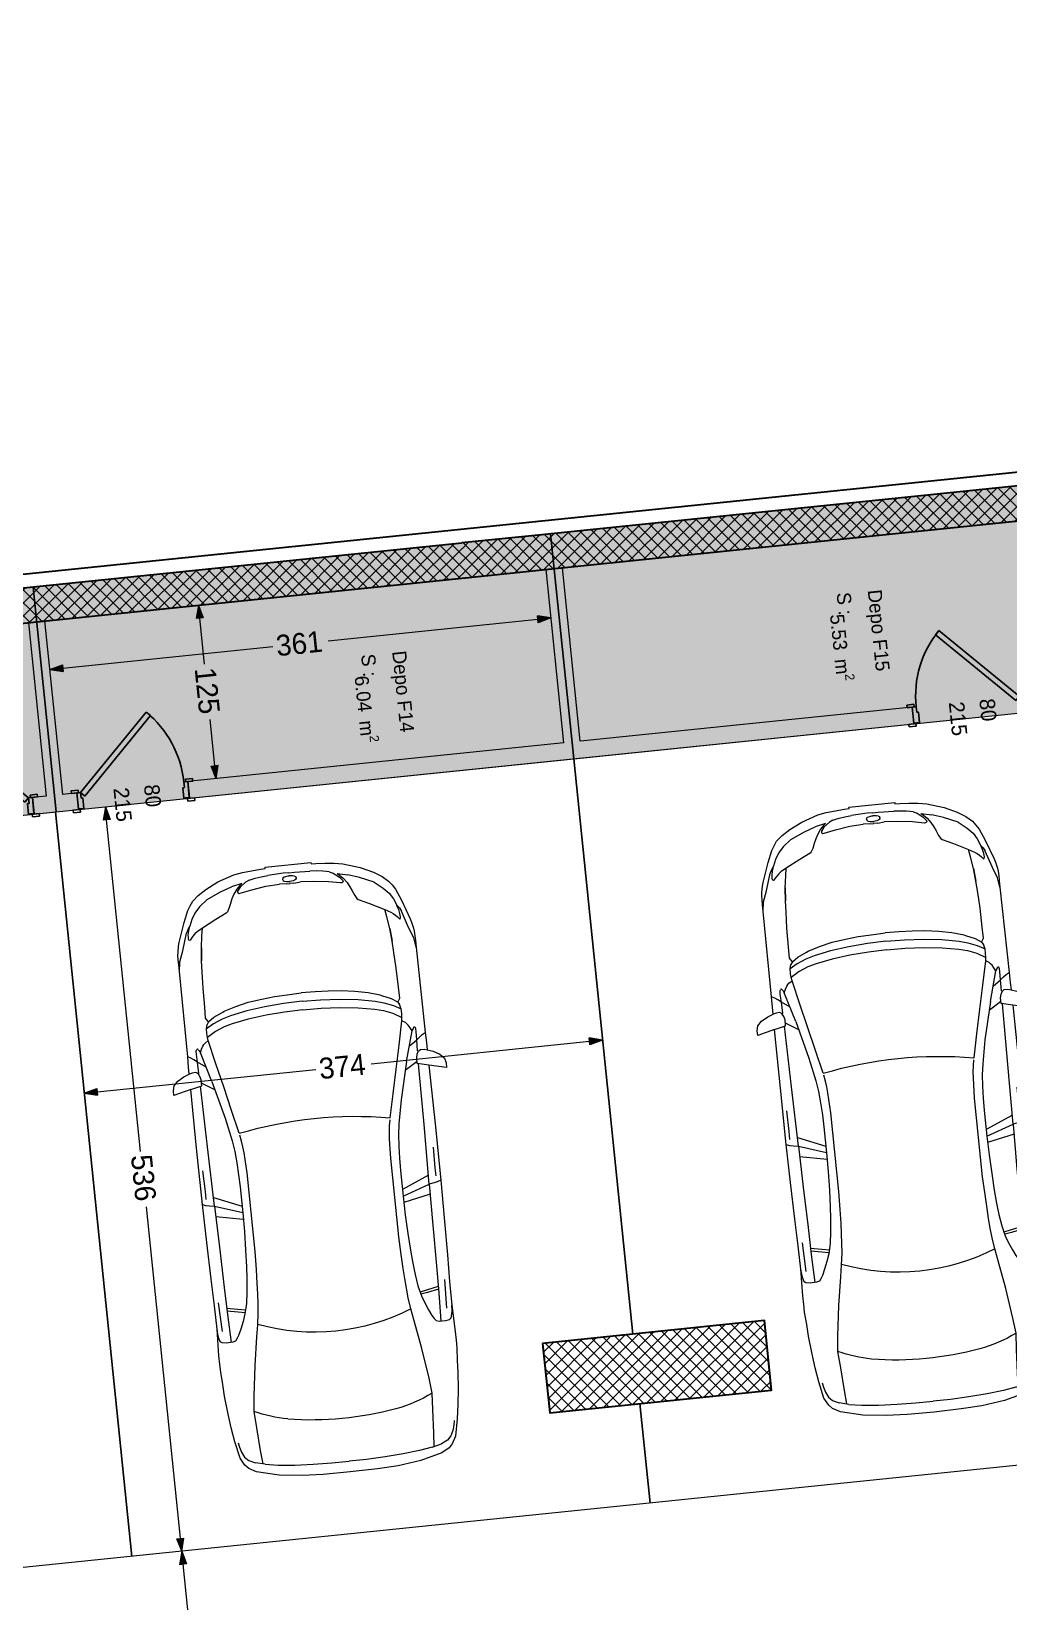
# Model space of a CAD drawing. Header units: millimetres. Extents: x 635850 to 824661, y -5878409 to -5774454.
# Drawn here: x 707722 to 714730, y -5797173 to -5785921 of the extents above; entities that cross this region are included whole.
import ezdxf
from ezdxf.enums import TextEntityAlignment as Align

# ---------------------------------------------------------------- set-up
doc = ezdxf.new("R2010")
doc.units = ezdxf.units.MM
doc.header["$MEASUREMENT"] = 0
for name, color, linetype, lineweight in [('0_Pen_No__101', 252, 'Continuous', 13), ('0_Pen_No__22', 8, 'Continuous', 35), ('A - Ndertesa 6 - Muret_Pen_No__101', 252, 'Continuous', 13), ('A - Ndertesa 6 - Muret_Pen_No__22', 8, 'Continuous', 35), ('A - Ndertesa 6 - Pllaka meskatit_Pen_No__22', 8, 'Continuous', 35), ('A - Ndertesa 6 - Vijat e Bodrumit_Pen_No__42', 8, 'Continuous', 25), ('A - Ndertesa 6- Shtyllat_Pen_No__101', 252, 'Continuous', 13), ('A - Ndertesa 6- Shtyllat_Pen_No__22', 8, 'Continuous', 35), ('ARCHICAD Doors_Pen_No__101', 252, 'Continuous', 13), ('ARCHICAD Doors_Pen_No__42', 8, 'Continuous', 25), ('ARCHICAD Zone Stamps_Pen_No__101', 252, 'Continuous', 13), ('Drawing & Figure_Pen_No__42', 8, 'Continuous', 25)]:
    doc.layers.add(name, color=color, linetype=linetype, lineweight=lineweight)
for name, color, linetype, lineweight, true_color in [('0_Pen_No__62', 7, 'Continuous', 20, 0xaaaaaa), ('A - Ndertesa  6- Dimensionimi Bazike_Pen_No__102', 7, 'Continuous', 13, 0xcccccc), ('A - Ndertesa  6- Dimensionimi Bazike_Pen_No__82', 7, 'Continuous', 20, 0xaaaaaa), ('A - Ndertesa 4 - Veturat_Pen_No__102', 7, 'Continuous', 13, 0xcccccc), ('A - Ndertesa 6 - Muret_Pen_No__102', 7, 'Continuous', 13, 0xcccccc), ('A - Ndertesa 6 - Muret_Pen_No__82', 7, 'Continuous', 20, 0xaaaaaa), ('A - Ndertesa 6 - Vijat e Bodrumit_Pen_No__82', 7, 'Continuous', 20, 0xaaaaaa), ('A - Ndertesa 6 - Zonat Bodrum_Pen_No__94', 7, 'Continuous', 13, 0xe4ad2c), ('A - Ndertesa 6 -Veturat_Pen_No__102', 7, 'Continuous', 13, 0xcccccc), ('ARCHICAD Door Markers_Pen_No__112', 7, 'Continuous', 13, 0xd5aaaa)]:
    doc.layers.add(name, color=color, linetype=linetype, lineweight=lineweight, true_color=true_color)
for name, color, linetype in [('A - Ndertesa  6- Dimensionimi Bazike', 7, 'Continuous'), ('A - Ndertesa 6 - Muret', 7, 'Continuous'), ('A - Ndertesa 6 - Pllaka meskatit', 7, 'Continuous'), ('A - Ndertesa 6 - Zonat Bodrum', 7, 'Continuous'), ('A - Ndertesa 6- Shtyllat', 7, 'Continuous'), ('ARCHICAD Door Markers', 7, 'Continuous'), ('ARCHICAD Doors', 7, 'Continuous')]:
    doc.layers.add(name, color=color, linetype=linetype)
doc.styles.add('GENERATED_STYLE_1', font='GOTHIC.TTF')
doc.dimstyles.new('GENERATED_STYLE__1', dxfattribs={"dimtxt": 150, "dimasz": 91.78744, "dimexe": 0.18, "dimexo": 0.0625, "dimgap": 0, "dimtad": 0, "dimdec": 0, "dimlfac": 0.1, "dimzin": 0, "dimdsep": 46, "dimtxsty": 'GENERATED_STYLE_1', "dimblk": 'ARROWHEAD_5', "dimblk1": 'ARROWHEAD_5', "dimblk2": 'ARROWHEAD_5', "dimcen": 0.09, "dimse1": 1, "dimse2": 1, "dimclrd": 256, "dimclre": 256, "dimclrt": 256, "dimadec": 0, "dimazin": 0, "dimtfac": 1, "dimtdec": 4, "dimtmove": 0, "dimatfit": 3, "dimfxl": 0, "dimtolj": 1, "dimtzin": 0, "dimarcsym": 0})
pattern_1 = [(45, (664183.82, -5827429.525), (-45.96194, 45.96194), []), (135, (664183.82, -5827429.525), (45.96194, 45.96194), [])]

# ---------------------------------------------------------------- blocks, each defined once
blk = doc.blocks.new('Depo F13__1', base_point=(705239, -5791191))
at = {"layer": 'A - Ndertesa 6 - Zonat Bodrum_Pen_No__94', "linetype": 'Continuous', "lineweight": 0, "true_color": 0xffffff}
blk.add_hatch(color=7, dxfattribs=at).paths.add_polyline_path([(703715, -5790315), (703880, -5791927), (707899, -5791514), (707734, -5789903)])
at = {"layer": 'ARCHICAD Zone Stamps_Pen_No__101', "color": 252, "lineweight": 13, "insert": (705164, -5791044), "char_height": 100, "attachment_point": 1, "rotation": 275.8623, "style": 'GENERATED_STYLE_1'}
blk.add_mtext('\\A1;{\\pql;\\pt0,5050;\\fCentury Gothic|b0|i0|c0|p34;6.55\\fCentury Gothic|b0|i0|c0|p34;\\A1{\\H.66x;\\S^  ;}\\fCentury Gothic|b0|i0|c0|p34; m\\fCentury Gothic|b0|i0|c0|p34;\\A1{\\H.66x;\\S2^  ;}}', dxfattribs=at)
at = {"layer": 'ARCHICAD Zone Stamps_Pen_No__101', "color": 252, "lineweight": 13, "style": 'GENERATED_STYLE_1'}
for tag, p in [('calculatedAreaCode', (705182, -5790891)), ('ROOM_NAME', (705405, -5790868)), ('DUMMY_849', (705475, -5791510))]:
    blk.add_attdef(tag, text='', height=100, rotation=275.8623, dxfattribs=at).set_placement(p, align=Align.TOP_LEFT)
blk = doc.blocks.new('Depo F14__2', base_point=(710242, -5790677))
at = {"layer": 'A - Ndertesa 6 - Zonat Bodrum_Pen_No__94', "linetype": 'Continuous', "lineweight": 0, "true_color": 0xffffff}
blk.add_hatch(color=7, dxfattribs=at).paths.add_polyline_path([(707734, -5789903), (707899, -5791514), (711611, -5791133), (711445, -5789522)])
at = {"layer": 'ARCHICAD Zone Stamps_Pen_No__101', "color": 252, "lineweight": 13, "insert": (710167, -5790530), "char_height": 100, "attachment_point": 1, "rotation": 275.8623, "style": 'GENERATED_STYLE_1'}
blk.add_mtext('\\A1;{\\pql;\\pt0,5050;\\fCentury Gothic|b0|i0|c0|p34;6.04\\fCentury Gothic|b0|i0|c0|p34;\\A1{\\H.66x;\\S^  ;}\\fCentury Gothic|b0|i0|c0|p34; m\\fCentury Gothic|b0|i0|c0|p34;\\A1{\\H.66x;\\S2^  ;}}', dxfattribs=at)
at = {"layer": 'ARCHICAD Zone Stamps_Pen_No__101', "color": 252, "lineweight": 13, "style": 'GENERATED_STYLE_1'}
for tag, p in [('calculatedAreaCode', (710185, -5790377)), ('ROOM_NAME', (710408, -5790354)), ('DUMMY_849', (710478, -5790996))]:
    blk.add_attdef(tag, text='', height=100, rotation=275.8623, dxfattribs=at).set_placement(p, align=Align.TOP_LEFT)
blk = doc.blocks.new('Depo F15__3', base_point=(713652, -5790237))
at = {"layer": 'A - Ndertesa 6 - Zonat Bodrum_Pen_No__94', "linetype": 'Continuous', "lineweight": 0, "true_color": 0xffffff}
blk.add_hatch(color=7, dxfattribs=at).paths.add_polyline_path([(711445, -5789522), (711611, -5791133), (715005, -5790785), (714839, -5789173)])
at = {"layer": 'ARCHICAD Zone Stamps_Pen_No__101', "color": 252, "lineweight": 13, "insert": (713577, -5790089), "char_height": 100, "attachment_point": 1, "rotation": 275.8623, "style": 'GENERATED_STYLE_1'}
blk.add_mtext('\\A1;{\\pql;\\pt0,5050;\\fCentury Gothic|b0|i0|c0|p34;5.53\\fCentury Gothic|b0|i0|c0|p34;\\A1{\\H.66x;\\S^  ;}\\fCentury Gothic|b0|i0|c0|p34; m\\fCentury Gothic|b0|i0|c0|p34;\\A1{\\H.66x;\\S2^  ;}}', dxfattribs=at)
at = {"layer": 'ARCHICAD Zone Stamps_Pen_No__101', "color": 252, "lineweight": 13, "style": 'GENERATED_STYLE_1'}
for tag, p in [('calculatedAreaCode', (713595, -5789936)), ('ROOM_NAME', (713818, -5789916)), ('DUMMY_849', (713888, -5790556))]:
    blk.add_attdef(tag, text='', height=100, rotation=275.8623, dxfattribs=at).set_placement(p, align=Align.TOP_LEFT)
blk = doc.blocks.new('Slab_3', base_point=(703704, -5790216))
at = {"layer": 'A - Ndertesa 6 - Pllaka meskatit_Pen_No__22', "color": 8, "linetype": 'Continuous', "lineweight": 35, "flags": 128}
blk.add_lwpolyline([(703704, -5790216), (739063, -5786585), (739063, -5784104), (741099, -5781712), (750317, -5780624), (750320, -5821669), (726662, -5822733), (707158, -5823855)], close=True, dxfattribs=at)
blk = doc.blocks.new('Wall_195', base_point=(703715, -5790315))
at = {"layer": 'A - Ndertesa 6 - Muret_Pen_No__82', "linetype": 'Continuous', "lineweight": 20, "true_color": 0xaaaaaa}
h = blk.add_hatch(dxfattribs=at)
h.set_pattern_fill('Concrete_Block', color=253, style=0, pattern_type=2)
h.set_pattern_definition(pattern_1)
h.paths.add_polyline_path([(711405, -5789526), (711430, -5789775), (718175, -5789082), (718149, -5788833)])
h = blk.add_hatch(dxfattribs=at)
h.set_pattern_fill('Concrete_Block', color=253, style=0, pattern_type=2)
h.set_pattern_definition(pattern_1)
h.paths.add_polyline_path([(704311, -5790254), (704337, -5790503), (710834, -5789836), (710808, -5789587)])
at = {"layer": 'A - Ndertesa 6 - Muret_Pen_No__22', "color": 8, "linetype": 'Continuous', "lineweight": 35, "flags": 128}
for points in [[(718149, -5788833), (711405, -5789526)], [(711430, -5789775), (718175, -5789082)], [(710808, -5789587), (704311, -5790254)], [(704337, -5790503), (710834, -5789836)]]:
    blk.add_lwpolyline(points, dxfattribs=at)
blk = doc.blocks.new('Door 25_4')
at = {"layer": 'ARCHICAD Doors_Pen_No__101', "color": 252, "linetype": 'Continuous', "lineweight": 13}
for p, q in [((-400, 0), (-437, 0)), ((-400, 0), (-437, 0)), ((-400, 0), (-400, -115)), ((-400, 0), (-400, -115)), ((400, 0), (400, -115)), ((400, 0), (400, -115)), ((400, 0), (437, 0)), ((400, 0), (437, 0)), ((-400, -120), (-437, -120)), ((-400, -120), (-437, -120)), ((-400, -115), (-400, -120)), ((-400, -115), (-400, -120)), ((400, -115), (400, -120)), ((400, -115), (400, -120)), ((400, -120), (437, -120)), ((400, -120), (437, -120))]:
    blk.add_line(p, q, dxfattribs=at)
at = {"layer": 'ARCHICAD Doors_Pen_No__42', "color": 8, "linetype": 'Continuous', "lineweight": 25}
for p, q in [((-182, 498), (-154, 526)), ((344, -28), (-182, 498)), ((-154, 526), (372, 0)), ((-437, 0), (-437, 19)), ((-437, 19), (-387, 19)), ((-387, 0), (-437, 0)), ((-372, 0), (-400, 0)), ((-400, 0), (-400, -115)), ((-387, 19), (-387, 0)), ((-372, -40), (-372, 0)), ((372, 0), (344, -28)), ((400, 0), (372, 0)), ((372, 0), (372, -40)), ((387, 19), (437, 19)), ((387, 0), (387, 19)), ((437, 0), (387, 0)), ((400, -115), (400, 0)), ((437, 19), (437, 0)), ((-360, -40), (-372, -40)), ((-360, -115), (-360, -40)), ((372, -40), (360, -40)), ((360, -40), (360, -115)), ((-437, -139), (-437, -120)), ((-437, -120), (-387, -120)), ((-387, -139), (-437, -139)), ((-400, -120), (-400, -115)), ((-400, -115), (-375, -115)), ((-400, -115), (-360, -115)), ((-375, -120), (-400, -120)), ((-387, -120), (-387, -139)), ((-375, -115), (-375, -120)), ((360, -115), (400, -115)), ((375, -120), (375, -115)), ((375, -115), (400, -115)), ((400, -120), (375, -120)), ((387, -120), (437, -120)), ((387, -139), (387, -120)), ((437, -139), (387, -139)), ((400, -115), (400, -120)), ((437, -120), (437, -139))]:
    blk.add_line(p, q, dxfattribs=at)
blk.add_arc((372, 0), 744, 135, 180, dxfattribs=at)
blk = doc.blocks.new('D Marker 25_13')
at = {"layer": 'ARCHICAD Door Markers_Pen_No__112', "color": 9, "lineweight": 13, "true_color": 0xd5aaaa, "char_height": 110, "attachment_point": 7, "rotation": 90, "style": 'GENERATED_STYLE_1'}
for s, insert in [('\\A1;{\\pql;\\pt0;\\fCentury Gothic|b0|i0|c0|p34;215\\fCentury Gothic|b0|i0|c0|p34;\\A1{\\H.66x;\\S^  ;}\\fCentury Gothic|b0|i0|c0|p34;\\fCentury Gothic|b0|i0|c0|p34;}', (168, -126)), ('\\A1;{\\pql;\\pt0;\\fCentury Gothic|b0|i0|c0|p34;80\\fCentury Gothic|b0|i0|c0|p34;\\A1{\\H.66x;\\S^  ;}\\fCentury Gothic|b0|i0|c0|p34;\\fCentury Gothic|b0|i0|c0|p34;}', (-52, -126))]:
    blk.add_mtext(s, dxfattribs=dict(at, insert=insert))
blk = doc.blocks.new('Wall_200', base_point=(739413, -5788279))
at = {"layer": 'A - Ndertesa 6 - Muret_Pen_No__102', "linetype": 'Continuous', "lineweight": 0, "true_color": 0xcccccc}
for points in [[(708842, -5791297), (708854, -5791416), (714050, -5790883), (714038, -5790763)], [(707728, -5791411), (707740, -5791531), (708059, -5791498), (708046, -5791379)]]:
    blk.add_hatch(color=254, dxfattribs=at).paths.add_polyline_path(points)
at = {"layer": 'A - Ndertesa 6 - Muret_Pen_No__101', "color": 252, "linetype": 'Continuous', "lineweight": 13}
for p, q in [((714038, -5790763), (714001, -5790767)), ((714038, -5790763), (714049, -5790878)), ((714050, -5790883), (714013, -5790887)), ((714049, -5790878), (714050, -5790883)), ((708842, -5791297), (708879, -5791293)), ((708842, -5791297), (708854, -5791411)), ((707728, -5791411), (707765, -5791407)), ((707728, -5791411), (707740, -5791526)), ((708046, -5791379), (708010, -5791382)), ((708046, -5791379), (708058, -5791493)), ((708854, -5791411), (708854, -5791416)), ((708854, -5791416), (708891, -5791412)), ((707740, -5791526), (707740, -5791531)), ((707740, -5791531), (707777, -5791527)), ((708059, -5791498), (708022, -5791502)), ((708058, -5791493), (708059, -5791498))]:
    blk.add_line(p, q, dxfattribs=at)
at = {"layer": 'A - Ndertesa 6 - Muret_Pen_No__101', "color": 252, "linetype": 'Continuous', "lineweight": 13, "flags": 128}
for points in [[(714038, -5790763), (711658, -5791008)], [(708854, -5791416), (714050, -5790883)], [(711539, -5791020), (708842, -5791297)], [(707828, -5791401), (707728, -5791411)], [(708046, -5791379), (707947, -5791389)], [(707740, -5791531), (708059, -5791498)]]:
    blk.add_lwpolyline(points, dxfattribs=at)
at = {"layer": 'ARCHICAD Door Markers', "color": 161, "lineweight": 25, "true_color": 0x40a5ff, "rotation": 185.8622535954199}
for p in [(714448, -5790842), (708457, -5791457)]:
    blk.add_blockref('D Marker 25_13', p, dxfattribs=at)
at = {"layer": 'ARCHICAD Doors', "color": 7, "linetype": 'Continuous', "lineweight": 13, "zscale": 1000, "rotation": 5.862253595419949}
for p in [(714436, -5790723), (707330, -5791452)]:
    blk.add_blockref('Door 25_4', p, dxfattribs=at)
at = {"layer": 'ARCHICAD Doors', "color": 7, "linetype": 'Continuous', "lineweight": 13, "xscale": -1, "zscale": 1000, "rotation": 5.862253595419949}
blk.add_blockref('Door 25_4', (708444, -5791338), dxfattribs=at)
blk = doc.blocks.new('Wall_202', base_point=(711611, -5791133))
at = {"layer": 'A - Ndertesa 6 - Muret_Pen_No__102', "linetype": 'Continuous', "lineweight": 0, "true_color": 0xcccccc}
blk.add_hatch(color=254, dxfattribs=at).paths.add_polyline_path([(711658, -5791008), (711530, -5789764), (711411, -5789776), (711539, -5791020)])
at = {"layer": 'A - Ndertesa 6 - Muret_Pen_No__101', "color": 252, "linetype": 'Continuous', "lineweight": 13, "flags": 128}
for points in [[(711530, -5789764), (711411, -5789776)], [(711411, -5789776), (711539, -5791020)], [(711658, -5791008), (711530, -5789764)]]:
    blk.add_lwpolyline(points, dxfattribs=at)
blk = doc.blocks.new('Wall_210', base_point=(707840, -5791520))
at = {"layer": 'A - Ndertesa 6 - Muret_Pen_No__102', "linetype": 'Continuous', "lineweight": 0, "true_color": 0xcccccc}
blk.add_hatch(color=254, dxfattribs=at).paths.add_polyline_path([(707947, -5791389), (707819, -5790145), (707700, -5790158), (707828, -5791401)])
at = {"layer": 'A - Ndertesa 6 - Muret_Pen_No__101', "color": 252, "linetype": 'Continuous', "lineweight": 13, "flags": 128}
for points in [[(707819, -5790145), (707700, -5790158)], [(707700, -5790158), (707828, -5791401)], [(707947, -5791389), (707819, -5790145)]]:
    blk.add_lwpolyline(points, dxfattribs=at)
blk = doc.blocks.new('Column_205', base_point=(712209, -5795491))
at = {"layer": 'A - Ndertesa 6- Shtyllat_Pen_No__101', "linetype": 'Continuous', "lineweight": 13}
h = blk.add_hatch(dxfattribs=at)
h.set_pattern_fill('Concrete_Block', color=252, style=0, pattern_type=2)
h.set_pattern_definition(pattern_1)
h.paths.add_polyline_path([(711388, -5795324), (711439, -5795821), (713030, -5795658), (712979, -5795160)])
at = {"layer": 'A - Ndertesa 6- Shtyllat_Pen_No__22', "color": 8, "linetype": 'Continuous', "lineweight": 35, "flags": 128}
blk.add_lwpolyline([(711388, -5795324), (711439, -5795821), (713030, -5795658), (712979, -5795160)], close=True, dxfattribs=at)
blk = doc.blocks.new('Column_237', base_point=(711119, -5789681))
at = {"layer": '0_Pen_No__101', "linetype": 'Continuous', "lineweight": 13}
h = blk.add_hatch(dxfattribs=at)
h.set_pattern_fill('Concrete_Block', color=252, style=0, pattern_type=2)
h.set_pattern_definition(pattern_1)
h.paths.add_polyline_path([(711405, -5789526), (710808, -5789587), (710834, -5789836), (711430, -5789775)])
at = {"layer": '0_Pen_No__22', "color": 8, "linetype": 'Continuous', "lineweight": 35, "flags": 128}
for points in [[(711405, -5789526), (710808, -5789587)], [(710834, -5789836), (711430, -5789775)]]:
    blk.add_lwpolyline(points, dxfattribs=at)
blk = doc.blocks.new('Car 05 25_3')
at = {"layer": 'A - Ndertesa 4 - Veturat_Pen_No__102', "color": 254, "linetype": 'Continuous', "lineweight": 13, "true_color": 0xcccccc}
for p, q in [((125, 791), (129, 820)), ((126, 744), (125, 791)), ((129, 820), (139, 832)), ((139, 832), (165, 840)), ((165, 840), (195, 844)), ((195, 844), (231, 846)), ((211, 809), (418, 816)), ((1115, 809), (1109, 774)), ((1120, 833), (1115, 809)), ((1121, 838), (1120, 836)), ((1120, 836), (1120, 833)), ((1130, 859), (1121, 838)), ((1163, 830), (1220, 829)), ((1220, 829), (1370, 831)), ((1958, 858), (1977, 777)), ((2044, 783), (2063, 792)), ((2063, 792), (2070, 800)), ((2069, 788), (2065, 794)), ((2075, 836), (2068, 858)), ((2069, 788), (2148, 790)), ((2070, 800), (2075, 809)), ((2075, 809), (2075, 836)), ((2107, 732), (2148, 790)), ((2148, 790), (2167, 814)), ((2148, 790), (2206, 792)), ((2167, 814), (2182, 834)), ((2182, 834), (2193, 856)), ((2206, 792), (2227, 791)), ((2227, 791), (2233, 790)), ((2233, 790), (2238, 787)), ((2808, 853), (2877, 843)), ((2877, 843), (2954, 814)), ((2904, 833), (2905, 833)), ((2954, 814), (3076, 775)), ((-729, 716), (-751, 670)), ((-701, 743), (-729, 716)), ((-665, 761), (-701, 743)), ((-627, 772), (-665, 761)), ((-595, 778), (-627, 772)), ((327, 762), (125, 756)), ((132, 723), (126, 744)), ((147, 711), (132, 723)), ((171, 697), (147, 711)), ((213, 677), (171, 697)), ((266, 655), (213, 677)), ((522, 765), (327, 762)), ((339, 683), (330, 634)), ((355, 762), (339, 683)), ((357, 683), (347, 629)), ((373, 763), (357, 683)), ((814, 769), (522, 765)), ((1109, 774), (814, 769)), ((1036, 773), (997, 579)), ((1042, 578), (1108, 774)), ((1173, 775), (1090, 578)), ((1109, 774), (1538, 780)), ((1538, 780), (1975, 786)), ((2000, 702), (1730, 634)), ((1939, 686), (1996, 777)), ((1977, 777), (2020, 777)), ((2000, 702), (2214, 763)), ((2020, 777), (2044, 783)), ((2122, 660), (2294, 698)), ((2227, 770), (2214, 763)), ((2214, 763), (2238, 752)), ((2234, 774), (2227, 770)), ((2238, 777), (2234, 774)), ((2241, 784), (2238, 787)), ((2238, 777), (2241, 781)), ((2238, 752), (2259, 740)), ((2241, 781), (2241, 784)), ((2259, 740), (2269, 731)), ((2269, 731), (2279, 722)), ((2279, 722), (2294, 698)), ((2294, 698), (2317, 701)), ((2294, 698), (2294, 698)), ((2317, 701), (2346, 703)), ((2355, 640), (2317, 701)), ((2346, 703), (2379, 702)), ((2410, 649), (2379, 702)), ((2379, 702), (2411, 694)), ((2411, 694), (2411, 694)), ((2429, 682), (2411, 694)), ((2429, 682), (2457, 700)), ((2429, 682), (2429, 682)), ((2429, 682), (2457, 640)), ((2457, 700), (2535, 698)), ((2535, 698), (2535, 698)), ((2535, 698), (2673, 696)), ((2673, 696), (2787, 691)), ((2787, 691), (2868, 687)), ((2868, 687), (2960, 679)), ((2960, 679), (2868, 687)), ((2960, 679), (3047, 666)), ((3022, 758), (3024, 762)), ((3024, 754), (3022, 758)), ((3024, 762), (3035, 765)), ((3038, 743), (3024, 754)), ((3035, 765), (3047, 764)), ((3051, 731), (3038, 743)), ((3047, 764), (3061, 763)), ((3065, 715), (3051, 731)), ((3061, 763), (3090, 757)), ((3077, 698), (3065, 715)), ((3100, 763), (3076, 775)), ((3100, 657), (3077, 698)), ((3090, 757), (3108, 751)), ((3114, 753), (3100, 763)), ((3108, 751), (3123, 746)), ((3123, 746), (3114, 753)), ((3170, 727), (3123, 746)), ((3212, 701), (3170, 727)), ((3254, 663), (3212, 701)), ((-768, 602), (-783, 510)), ((-768, 602), (-751, 670)), ((-764, 617), (-666, 624)), ((-666, 624), (-501, 634)), ((-501, 634), (-383, 642)), ((-383, 642), (-274, 631)), ((-274, 631), (-56, 601)), ((-56, 601), (146, 567)), ((146, 567), (233, 552)), ((319, 636), (266, 655)), ((393, 618), (319, 636)), ((475, 607), (393, 618)), ((521, 602), (475, 607)), ((570, 597), (521, 602)), ((653, 591), (570, 597)), ((773, 585), (653, 591)), ((907, 580), (773, 585)), ((1042, 578), (907, 580)), ((1228, 578), (1042, 578)), ((1316, 580), (1228, 578)), ((1403, 584), (1316, 580)), ((1484, 590), (1403, 584)), ((1562, 601), (1484, 590)), ((1730, 634), (1562, 601)), ((1611, 544), (1780, 582)), ((1780, 582), (1953, 621)), ((1953, 621), (2122, 660)), ((2380, 575), (2355, 640)), ((2397, 514), (2380, 575)), ((2436, 583), (2410, 649)), ((2454, 522), (2436, 583)), ((2457, 640), (2487, 574)), ((2487, 574), (2492, 562)), ((3047, 666), (3100, 657)), ((3153, 554), (3100, 657)), ((3302, 603), (3254, 663)), ((3302, 603), (3346, 501)), ((-783, 510), (-795, 391)), ((233, 552), (315, 541)), ((315, 541), (384, 535)), ((384, 535), (454, 530)), ((454, 530), (526, 526)), ((526, 526), (628, 522)), ((628, 522), (757, 518)), ((757, 518), (1323, 518)), ((1323, 518), (1420, 522)), ((1420, 522), (1467, 524)), ((1467, 524), (1511, 528)), ((1511, 528), (1554, 533)), ((1554, 533), (1597, 541)), ((1597, 541), (1597, 541)), ((2419, 396), (2397, 514)), ((2478, 401), (2454, 522)), ((2492, 562), (2518, 477)), ((2518, 477), (2538, 384)), ((3190, 476), (3153, 554)), ((3199, 467), (3190, 476)), ((3221, 454), (3199, 467)), ((3256, 439), (3221, 454)), ((3346, 501), (3374, 420)), ((-795, 391), (-802, 259)), ((2434, 266), (2419, 396)), ((2494, 269), (2478, 401)), ((2538, 384), (2551, 286)), ((3288, 425), (3256, 439)), ((3319, 408), (3288, 425)), ((3353, 384), (3319, 408)), ((3325, 377), (3321, 370)), ((3321, 370), (3321, 362)), ((3321, 362), (3338, 277)), ((3328, 380), (3325, 377)), ((3338, 379), (3328, 380)), ((3364, 358), (3338, 379)), ((3377, 360), (3353, 384)), ((3397, 316), (3364, 358)), ((3391, 344), (3374, 420)), ((3391, 344), (3377, 360)), ((-802, 259), (-807, 125)), ((2442, 132), (2434, 266)), ((2503, 133), (2494, 269)), ((2551, 286), (2560, 194)), ((3338, 277), (3352, 173)), ((3408, 289), (3397, 316)), ((3408, 289), (3414, 267)), ((3414, 267), (3418, 243)), ((3418, 243), (3424, 201)), ((-807, 125), (-808, 0)), ((2444, 0), (2442, 132)), ((2506, 0), (2503, 133)), ((2560, 194), (2564, 101)), ((3352, 173), (3358, 76)), ((3424, 201), (3428, 152)), ((3432, 40), (3428, 152)), ((-807, -125), (-808, 0)), ((2444, 0), (2442, -132)), ((2564, 101), (2566, 0)), ((2564, -101), (2566, 0)), ((3354, 28), (3358, 76)), ((3354, 28), (3354, -1)), ((3354, -28), (3354, 1)), ((3371, 12), (3370, -1)), ((3371, -12), (3370, 1)), ((3372, 24), (3371, 12)), ((3376, 39), (3372, 24)), ((3382, 47), (3376, 39)), ((3386, 48), (3382, 47)), ((3386, 48), (3394, 48)), ((3399, 47), (3394, 48)), ((3404, 39), (3399, 47)), ((3404, 39), (3408, 24)), ((3408, 24), (3410, 8)), ((3410, 8), (3410, 0)), ((3432, 57), (3432, 57)), ((3432, 0), (3432, 40)), ((3432, 0), (3432, -40)), ((2506, 0), (2503, -133)), ((2560, -194), (2564, -101)), ((3352, -173), (3358, -76)), ((3354, -28), (3358, -76)), ((3372, -24), (3371, -12)), ((3376, -39), (3372, -24)), ((3382, -47), (3376, -39)), ((3386, -48), (3382, -47)), ((3386, -48), (3394, -48)), ((3399, -47), (3394, -48)), ((3404, -39), (3399, -47)), ((3404, -39), (3408, -24)), ((3408, -24), (3410, -8)), ((3410, -8), (3410, 0)), ((3432, -40), (3428, -152)), ((3432, -57), (3432, -57)), ((-802, -259), (-807, -125)), ((2442, -132), (2434, -266)), ((2503, -133), (2494, -269)), ((2551, -286), (2560, -194)), ((3338, -277), (3352, -173)), ((3418, -243), (3424, -201)), ((3424, -201), (3428, -152)), ((-795, -391), (-802, -259)), ((2434, -266), (2419, -396)), ((2494, -269), (2478, -401)), ((2538, -384), (2551, -286)), ((3321, -362), (3338, -277)), ((3397, -316), (3364, -358)), ((3408, -289), (3397, -316)), ((3408, -289), (3414, -267)), ((3414, -267), (3418, -243)), ((-783, -510), (-795, -391)), ((2419, -396), (2397, -514)), ((2478, -401), (2454, -522)), ((2518, -477), (2538, -384)), ((3256, -439), (3221, -454)), ((3288, -425), (3256, -439)), ((3319, -408), (3288, -425)), ((3353, -384), (3319, -408)), ((3321, -370), (3321, -362)), ((3325, -377), (3321, -370)), ((3328, -380), (3325, -377)), ((3338, -379), (3328, -380)), ((3364, -358), (3338, -379)), ((3346, -501), (3374, -420)), ((3377, -360), (3353, -384)), ((3391, -344), (3374, -420)), ((3391, -344), (3377, -360)), ((-768, -602), (-783, -510)), ((146, -567), (233, -552)), ((233, -552), (315, -541)), ((315, -541), (384, -535)), ((384, -535), (454, -530)), ((454, -530), (526, -526)), ((526, -526), (628, -522)), ((628, -522), (757, -518)), ((757, -518), (1323, -518)), ((1323, -518), (1420, -522)), ((1420, -522), (1467, -524)), ((1467, -524), (1511, -528)), ((1511, -528), (1554, -533)), ((1554, -533), (1597, -541)), ((1597, -541), (1597, -541)), ((1611, -544), (1780, -582)), ((2397, -514), (2380, -575)), ((2454, -522), (2436, -583)), ((2487, -574), (2492, -562)), ((2492, -562), (2518, -477)), ((3153, -554), (3100, -657)), ((3190, -476), (3153, -554)), ((3199, -467), (3190, -476)), ((3221, -454), (3199, -467)), ((3302, -603), (3346, -501)), ((-768, -602), (-751, -670)), ((-764, -617), (-666, -624)), ((-729, -716), (-751, -670)), ((-666, -624), (-501, -634)), ((-501, -634), (-383, -642)), ((-383, -642), (-274, -631)), ((-274, -631), (-56, -601)), ((-56, -601), (146, -567)), ((266, -655), (213, -677)), ((319, -636), (266, -655)), ((393, -618), (319, -636)), ((339, -683), (330, -634)), ((357, -683), (347, -629)), ((475, -607), (393, -618)), ((521, -602), (475, -607)), ((570, -597), (521, -602)), ((653, -591), (570, -597)), ((773, -585), (653, -591)), ((907, -580), (773, -585)), ((1042, -578), (907, -580)), ((1036, -773), (997, -579)), ((1042, -578), (1108, -774)), ((1228, -578), (1042, -578)), ((1173, -775), (1090, -578)), ((1316, -580), (1228, -578)), ((1403, -584), (1316, -580)), ((1484, -590), (1403, -584)), ((1562, -601), (1484, -590)), ((1730, -634), (1562, -601)), ((2000, -702), (1730, -634)), ((1780, -582), (1953, -621)), ((1953, -621), (2122, -660)), ((2122, -660), (2294, -698)), ((2355, -640), (2317, -701)), ((2380, -575), (2355, -640)), ((2410, -649), (2379, -702)), ((2436, -583), (2410, -649)), ((2429, -682), (2457, -640)), ((2457, -640), (2487, -574)), ((2960, -679), (3047, -666)), ((3047, -666), (3100, -657)), ((3100, -657), (3077, -698)), ((3254, -663), (3212, -701)), ((3302, -603), (3254, -663)), ((-701, -743), (-729, -716)), ((-665, -761), (-701, -743)), ((-627, -772), (-665, -761)), ((-595, -778), (-627, -772)), ((126, -744), (125, -791)), ((327, -762), (125, -756)), ((132, -723), (126, -744)), ((147, -711), (132, -723)), ((171, -697), (147, -711)), ((213, -677), (171, -697)), ((522, -765), (327, -762)), ((355, -762), (339, -683)), ((373, -763), (357, -683)), ((814, -769), (522, -765)), ((1109, -774), (814, -769)), ((1109, -774), (1538, -780)), ((1115, -809), (1109, -774)), ((1538, -780), (1975, -786)), ((1939, -686), (1996, -777)), ((1958, -858), (1977, -777)), ((1977, -777), (2020, -777)), ((2000, -702), (2214, -763)), ((2020, -777), (2044, -783)), ((2044, -783), (2063, -792)), ((2107, -732), (2148, -790)), ((2214, -763), (2238, -752)), ((2227, -770), (2214, -763)), ((2234, -774), (2227, -770)), ((2233, -790), (2238, -787)), ((2238, -777), (2234, -774)), ((2238, -752), (2259, -740)), ((2238, -777), (2241, -781)), ((2241, -784), (2238, -787)), ((2241, -781), (2241, -784)), ((2259, -740), (2269, -731)), ((2269, -731), (2279, -722)), ((2279, -722), (2294, -698)), ((2294, -698), (2317, -701)), ((2294, -698), (2294, -698)), ((2317, -701), (2346, -703)), ((2346, -703), (2379, -702)), ((2379, -702), (2411, -694)), ((2429, -682), (2411, -694)), ((2411, -694), (2411, -694)), ((2429, -682), (2429, -682)), ((2429, -682), (2457, -700)), ((2457, -700), (2535, -698)), ((2535, -698), (2673, -696)), ((2535, -698), (2535, -698)), ((2673, -696), (2787, -691)), ((2787, -691), (2868, -687)), ((2868, -687), (2960, -679)), ((2960, -679), (2868, -687)), ((2954, -814), (3076, -775)), ((3024, -754), (3022, -758)), ((3022, -758), (3024, -762)), ((3038, -743), (3024, -754)), ((3024, -762), (3035, -765)), ((3035, -765), (3047, -764)), ((3051, -731), (3038, -743)), ((3047, -764), (3061, -763)), ((3065, -715), (3051, -731)), ((3061, -763), (3090, -757)), ((3077, -698), (3065, -715)), ((3100, -763), (3076, -775)), ((3090, -757), (3108, -751)), ((3114, -753), (3100, -763)), ((3108, -751), (3123, -746)), ((3123, -746), (3114, -753)), ((3170, -727), (3123, -746)), ((3212, -701), (3170, -727)), ((125, -791), (129, -820)), ((129, -820), (139, -832)), ((139, -832), (165, -840)), ((165, -840), (195, -844)), ((195, -844), (231, -846)), ((211, -809), (418, -816)), ((1120, -833), (1115, -809)), ((1120, -836), (1120, -833)), ((1121, -838), (1120, -836)), ((1130, -859), (1121, -838)), ((1163, -830), (1220, -829)), ((1220, -829), (1370, -831)), ((2063, -792), (2070, -800)), ((2069, -788), (2065, -794)), ((2075, -836), (2068, -858)), ((2069, -788), (2148, -790)), ((2070, -800), (2075, -809)), ((2075, -809), (2075, -836)), ((2148, -790), (2167, -814)), ((2148, -790), (2206, -792)), ((2167, -814), (2182, -834)), ((2182, -834), (2193, -856)), ((2206, -792), (2227, -791)), ((2227, -791), (2233, -790)), ((2808, -853), (2877, -843)), ((2877, -843), (2954, -814))]:
    blk.add_line(p, q, dxfattribs=at)
at = {"layer": 'A - Ndertesa 4 - Veturat_Pen_No__102', "color": 254, "linetype": 'Continuous', "lineweight": 13, "true_color": 0xcccccc, "flags": 128}
blk.add_lwpolyline([(-483, -817), (-372, -830), (-252, -841), (-168, -845), (-78, -851), (-24, -852), (40, -852), (231, -846), (400, -848), (591, -852), (857, -856), (1130, -859), (1536, -860), (1958, -858), (1929, -983), (1961, -983), (1997, -975), (2027, -945), (2055, -898), (2068, -858), (2120, -857), (2193, -856), (2808, -853), (2856, -853), (2891, -853), (2923, -852), (2945, -849), (2990, -840), (3014, -833), (3154, -783), (3236, -748), (3269, -728), (3299, -706), (3337, -663), (3374, -604), (3418, -513), (3457, -393), (3468, -331), (3474, -264), (3478, -200), (3479, -165), (3490, -165), (3490, 165), (3479, 165), (3478, 200), (3474, 264), (3468, 331), (3457, 393), (3418, 513), (3374, 604), (3337, 663), (3299, 706), (3269, 728), (3236, 748), (3154, 783), (3014, 833), (2990, 840), (2945, 849), (2923, 852), (2891, 853), (2856, 853), (2808, 853), (2193, 856), (2120, 857), (2068, 858), (2055, 898), (2027, 945), (1997, 975), (1961, 983), (1929, 983), (1958, 858), (1536, 860), (1130, 859), (857, 856), (591, 852), (400, 848), (231, 846), (40, 852), (-24, 852), (-78, 851), (-168, 845), (-252, 841), (-372, 830), (-483, 817), (-585, 801), (-706, 776), (-758, 747), (-785, 722), (-815, 668), (-855, 511), (-875, 345), (-883, 195), (-885, 0), (-883, -195), (-875, -345), (-855, -511), (-815, -668), (-785, -722), (-758, -747), (-706, -776), (-585, -801)], close=True, dxfattribs=at)
at = {"layer": 'A - Ndertesa 4 - Veturat_Pen_No__102', "color": 254, "linetype": 'Continuous', "lineweight": 13, "true_color": 0xcccccc}
for centre, radius, start, end in [((493, 218), 973, 154.1545, 170.9117), ((1650, 0), 1520, 158.6992, 201.3008), ((-1245, 0), 2907, 349.2142, 10.7858), ((1856, -2), 2354, 170.8804, 189.9223), ((493, -218), 973, 191.2305, 205.8455)]:
    blk.add_arc(centre, radius, start, end, dxfattribs=at)
blk = doc.blocks.new('*D1558', base_point=(664184, -5827430))
at = {"layer": 'A - Ndertesa  6- Dimensionimi Bazike_Pen_No__102', "linetype": 'Continuous', "lineweight": 13, "true_color": 0xcccccc}
for points in [[(708800, -5796813), (708815, -5796718), (708765, -5796723)], [(708800, -5796813), (708784, -5796909), (708834, -5796903)], [(709310, -5801787), (709326, -5801692), (709276, -5801697)], [(709310, -5801787), (709295, -5801882), (709345, -5801877)]]:
    blk.add_hatch(color=254, dxfattribs=at).paths.add_polyline_path(points)
at = {"layer": 'A - Ndertesa  6- Dimensionimi Bazike_Pen_No__102', "color": 254, "linetype": 'Continuous', "lineweight": 13, "true_color": 0xcccccc}
for p, q in [((708800, -5796813), (708784, -5796909)), ((708800, -5796813), (708834, -5796903)), ((708834, -5796903), (708784, -5796909)), ((709035, -5799101), (708809, -5796906)), ((709301, -5801694), (709075, -5799499)), ((709276, -5801697), (709326, -5801692)), ((709310, -5801787), (709276, -5801697)), ((709310, -5801787), (709326, -5801692)), ((709310, -5801787), (709295, -5801882)), ((709310, -5801787), (709345, -5801877))]:
    blk.add_line(p, q, dxfattribs=at)
at = {"layer": 'A - Ndertesa  6- Dimensionimi Bazike_Pen_No__82', "color": 253, "lineweight": 20, "true_color": 0xaaaaaa, "insert": (708962, -5799133), "char_height": 150, "attachment_point": 7, "rotation": 275.8623, "style": 'GENERATED_STYLE_1'}
blk.add_mtext('\\A1;{\\pql;\\fCentury Gothic|b0|i0|c0|p34;500}', dxfattribs=at)
blk = doc.blocks.new('ARROWHEAD_5')
at = {"linetype": 'Continuous', "lineweight": 0}
blk.add_hatch(color=0, dxfattribs=at).paths.add_polyline_path([(-1, 0.2679), (0, 0), (-1, -0.2679)])
at = {"color": 0, "linetype": 'Continuous', "lineweight": 0}
blk.add_line((0, 0), (-1, 0), dxfattribs=at)
blk = doc.blocks.new('*D1559', base_point=(664184, -5827430))
at = {"layer": 'A - Ndertesa  6- Dimensionimi Bazike_Pen_No__102', "linetype": 'Continuous', "lineweight": 13, "true_color": 0xcccccc}
for points in [[(708252, -5791478), (708236, -5791573), (708286, -5791568)], [(708800, -5796813), (708815, -5796718), (708765, -5796723)], [(708800, -5796813), (708784, -5796909), (708834, -5796903)]]:
    blk.add_hatch(color=254, dxfattribs=at).paths.add_polyline_path(points)
at = {"layer": 'A - Ndertesa  6- Dimensionimi Bazike_Pen_No__102', "color": 254, "linetype": 'Continuous', "lineweight": 13, "true_color": 0xcccccc}
for p, q in [((708252, -5791478), (708236, -5791573)), ((708252, -5791478), (708286, -5791568)), ((708286, -5791568), (708236, -5791573)), ((708505, -5793947), (708261, -5791571)), ((708790, -5796720), (708546, -5794344)), ((708765, -5796723), (708815, -5796718)), ((708800, -5796813), (708765, -5796723)), ((708800, -5796813), (708815, -5796718)), ((708800, -5796813), (708784, -5796909)), ((708800, -5796813), (708834, -5796903))]:
    blk.add_line(p, q, dxfattribs=at)
at = {"layer": 'A - Ndertesa  6- Dimensionimi Bazike_Pen_No__82', "color": 253, "lineweight": 20, "true_color": 0xaaaaaa, "insert": (708433, -5793978), "char_height": 150, "attachment_point": 7, "rotation": 275.8623, "style": 'GENERATED_STYLE_1'}
blk.add_mtext('\\A1;{\\pql;\\fCentury Gothic|b0|i0|c0|p34;536}', dxfattribs=at)
blk = doc.blocks.new('*D1560', base_point=(664184, -5827430))
at = {"layer": 'A - Ndertesa  6- Dimensionimi Bazike_Pen_No__102', "linetype": 'Continuous', "lineweight": 13, "true_color": 0xcccccc}
for points in [[(708919, -5790032), (708904, -5790128), (708953, -5790123)], [(709047, -5791276), (709062, -5791180), (709012, -5791186)]]:
    blk.add_hatch(color=254, dxfattribs=at).paths.add_polyline_path(points)
at = {"layer": 'A - Ndertesa  6- Dimensionimi Bazike_Pen_No__102', "color": 254, "linetype": 'Continuous', "lineweight": 13, "true_color": 0xcccccc}
for p, q in [((708919, -5790032), (708904, -5790128)), ((708953, -5790123), (708904, -5790128)), ((708919, -5790032), (708953, -5790123)), ((708962, -5790455), (708929, -5790125)), ((709037, -5791183), (709003, -5790853)), ((709012, -5791186), (709062, -5791180)), ((709047, -5791276), (709012, -5791186)), ((709047, -5791276), (709062, -5791180))]:
    blk.add_line(p, q, dxfattribs=at)
at = {"layer": 'A - Ndertesa  6- Dimensionimi Bazike_Pen_No__82', "color": 253, "lineweight": 20, "true_color": 0xaaaaaa, "insert": (708890, -5790487), "char_height": 150, "attachment_point": 7, "rotation": 275.8623, "style": 'GENERATED_STYLE_1'}
blk.add_mtext('\\A1;{\\pql;\\fCentury Gothic|b0|i0|c0|p34;125}', dxfattribs=at)
blk = doc.blocks.new('*D1582', base_point=(664184, -5827430))
at = {"layer": 'A - Ndertesa  6- Dimensionimi Bazike_Pen_No__102', "linetype": 'Continuous', "lineweight": 13, "true_color": 0xcccccc}
for points in [[(711447, -5790124), (711351, -5790109), (711357, -5790159)], [(707855, -5790493), (707950, -5790508), (707945, -5790459)]]:
    blk.add_hatch(color=254, dxfattribs=at).paths.add_polyline_path(points)
at = {"layer": 'A - Ndertesa  6- Dimensionimi Bazike_Pen_No__102', "color": 254, "linetype": 'Continuous', "lineweight": 13, "true_color": 0xcccccc}
for p, q in [((711357, -5790159), (711351, -5790109)), ((711447, -5790124), (711351, -5790109)), ((711447, -5790124), (711357, -5790159)), ((709850, -5790288), (711354, -5790134)), ((707948, -5790484), (709452, -5790329)), ((707855, -5790493), (707945, -5790459)), ((707945, -5790459), (707950, -5790508)), ((707855, -5790493), (707950, -5790508))]:
    blk.add_line(p, q, dxfattribs=at)
at = {"layer": 'A - Ndertesa  6- Dimensionimi Bazike_Pen_No__82', "color": 253, "lineweight": 20, "true_color": 0xaaaaaa, "insert": (709484, -5790401), "char_height": 150, "attachment_point": 7, "rotation": 5.8623, "style": 'GENERATED_STYLE_1'}
blk.add_mtext('\\A1;{\\pql;\\fCentury Gothic|b0|i0|c0|p34;361}', dxfattribs=at)
blk = doc.blocks.new('*D1583', base_point=(664184, -5827430))
at = {"layer": 'A - Ndertesa  6- Dimensionimi Bazike_Pen_No__102', "linetype": 'Continuous', "lineweight": 13, "true_color": 0xcccccc}
for points in [[(711818, -5793149), (711722, -5793133), (711727, -5793183)], [(708101, -5793530), (708196, -5793545), (708191, -5793496)]]:
    blk.add_hatch(color=254, dxfattribs=at).paths.add_polyline_path(points)
at = {"layer": 'A - Ndertesa  6- Dimensionimi Bazike_Pen_No__102', "color": 254, "linetype": 'Continuous', "lineweight": 13, "true_color": 0xcccccc}
for p, q in [((710158, -5793319), (711725, -5793158)), ((711727, -5793183), (711722, -5793133)), ((711818, -5793149), (711722, -5793133)), ((711818, -5793149), (711727, -5793183)), ((708194, -5793521), (709761, -5793360)), ((708101, -5793530), (708191, -5793496)), ((708191, -5793496), (708196, -5793545)), ((708101, -5793530), (708196, -5793545))]:
    blk.add_line(p, q, dxfattribs=at)
at = {"layer": 'A - Ndertesa  6- Dimensionimi Bazike_Pen_No__82', "color": 253, "lineweight": 20, "true_color": 0xaaaaaa, "insert": (709792, -5793432), "char_height": 150, "attachment_point": 7, "rotation": 5.8623, "style": 'GENERATED_STYLE_1'}
blk.add_mtext('\\A1;{\\pql;\\fCentury Gothic|b0|i0|c0|p34;374}', dxfattribs=at)
blk = doc.blocks.new('*D1621', base_point=(664184, -5827430))
at = {"layer": 'A - Ndertesa  6- Dimensionimi Bazike_Pen_No__102', "linetype": 'Continuous', "lineweight": 13, "true_color": 0xcccccc}
for points in [[(750318, -5795845), (750223, -5795829), (750228, -5795879)], [(704762, -5800522), (704857, -5800538), (704852, -5800488)]]:
    blk.add_hatch(color=254, dxfattribs=at).paths.add_polyline_path(points)
at = {"layer": 'A - Ndertesa  6- Dimensionimi Bazike_Pen_No__102', "color": 254, "linetype": 'Continuous', "lineweight": 13, "true_color": 0xcccccc}
for p, q in [((727825, -5798154), (750225, -5795854)), ((750228, -5795879), (750223, -5795829)), ((750318, -5795845), (750223, -5795829)), ((750318, -5795845), (750228, -5795879)), ((704855, -5800513), (727255, -5798213)), ((704762, -5800522), (704852, -5800488)), ((704762, -5800522), (704857, -5800538)), ((704852, -5800488), (704857, -5800538))]:
    blk.add_line(p, q, dxfattribs=at)
at = {"layer": 'A - Ndertesa  6- Dimensionimi Bazike_Pen_No__82', "color": 253, "lineweight": 20, "true_color": 0xaaaaaa, "insert": (727286, -5798285), "char_height": 150, "attachment_point": 7, "rotation": 5.8623, "style": 'GENERATED_STYLE_1'}
blk.add_mtext('\\A1;{\\pql;\\fCentury Gothic|b0|i0|c0|p34;4,580}', dxfattribs=at)

msp = doc.modelspace()

# ---------------------------------------------------------------- linework, layer by layer
at = {"layer": '0_Pen_No__62', "color": 253, "linetype": 'Continuous', "lineweight": 20, "true_color": 0xaaaaaa}
msp.add_lwpolyline([(707148, -5823755.5), (726657.2, -5822633), (750320.1, -5821568.8), (750316.6, -5780724.3), (741149.2, -5781807), (739163.1, -5784140.7), (739163.3, -5786675.7), (703714.5, -5790315.4)], close=True, dxfattribs=at)
at = {"layer": 'A - Ndertesa 6 - Vijat e Bodrumit_Pen_No__42', "color": 8, "linetype": 'Continuous', "lineweight": 25, "flags": 128}
for points in [[(712034.1, -5795257.4), (711610.7, -5791133.2)], [(708441.9, -5796849.9), (707894.2, -5791514.8)]]:
    msp.add_lwpolyline(points, dxfattribs=at)
at = {"layer": 'A - Ndertesa 6 - Vijat e Bodrumit_Pen_No__82', "color": 253, "linetype": 'Continuous', "lineweight": 20, "true_color": 0xaaaaaa, "flags": 128}
msp.add_lwpolyline([(728601.5, -5794780), (704427, -5797262.1)], dxfattribs=at)
at = {"layer": 'A - Ndertesa 6 - Zonat Bodrum', "color": 7, "linetype": 'Continuous', "lineweight": 0, "true_color": 0xffffff, "flags": 128}
for points in [[(711445.2, -5789521.7), (711610.7, -5791133.2), (715004.9, -5790784.7), (714839.4, -5789173.2)], [(707734, -5789902.7), (707899.4, -5791514.2), (711610.7, -5791133.2), (711445.2, -5789521.7)], [(703714.5, -5790315.4), (703880, -5791926.9), (707899.4, -5791514.2), (707734, -5789902.7)]]:
    msp.add_lwpolyline(points, close=True, dxfattribs=at)
at = {"layer": 'Drawing & Figure_Pen_No__42', "color": 8, "linetype": 'Continuous', "lineweight": 25, "flags": 128}
msp.add_lwpolyline([(712158.5, -5796468.3), (712085.2, -5795754.8)], dxfattribs=at)

# ---------------------------------------------------------------- block references
at = {"color": 8, "lineweight": 35}
msp.add_blockref('Column_237', (711119.3, -5789680.8), dxfattribs=at)
at = {"layer": 'A - Ndertesa 6 - Muret', "color": 8, "lineweight": 35}
msp.add_blockref('Wall_195', (703714.5, -5790315.4), dxfattribs=at)
at = {"layer": 'A - Ndertesa 6 - Muret', "color": 252, "lineweight": 13}
for name, p in [('Wall_200', (739413.5, -5788278.6)), ('Wall_202', (711610.7, -5791133.2)), ('Wall_210', (707839.8, -5791520.4))]:
    msp.add_blockref(name, p, dxfattribs=at)
at = {"layer": 'A - Ndertesa 6 - Pllaka meskatit', "color": 8, "linetype": 'Continuous', "lineweight": 35}
msp.add_blockref('Slab_3', (703704.3, -5790215.9), dxfattribs=at)
at = {"layer": 'A - Ndertesa 6 - Zonat Bodrum', "color": 252, "linetype": 'Continuous', "lineweight": 13}
for name, p, values in [('Depo F15__3', (713652.4, -5790236.6), {'ROOM_NAME': 'Depo F15', 'calculatedAreaCode': 'S : '}), ('Depo F14__2', (710242.2, -5790677.2), {'ROOM_NAME': 'Depo F14', 'calculatedAreaCode': 'S : '}), ('Depo F13__1', (705239.3, -5791190.9), {'ROOM_NAME': 'Depo F13', 'calculatedAreaCode': 'S : '})]:
    msp.add_blockref(name, p, dxfattribs=at).add_auto_attribs(values)
at = {"layer": 'A - Ndertesa 6 -Veturat_Pen_No__102', "color": 254, "linetype": 'Continuous', "lineweight": 13, "true_color": 0xcccccc, "xscale": -1, "zscale": 1000, "rotation": 275.8622535954199}
for p in [(714105.4, -5794934.3), (709918.4, -5795364.2)]:
    msp.add_blockref('Car 05 25_3', p, dxfattribs=at)
at = {"layer": 'A - Ndertesa 6- Shtyllat', "color": 8, "lineweight": 35}
msp.add_blockref('Column_205', (712208.9, -5795490.7), dxfattribs=at)

# ---------------------------------------------------------------- dimensions: what is measured, and where the dimension line sits
at = {"layer": 'A - Ndertesa  6- Dimensionimi Bazike', "color": 254, "linetype": 'Continuous', "lineweight": 13, "true_color": 0xcccccc}
for base, p1, p2, angle, picture, middle, turn in [((708919, -5790032.4), (721640.3, -5789982.8), (721576.4, -5788732.8), 95.86225, '*D1560', (708982.4, -5790649.9), 275.86225), ((711446.8, -5790124.3), (707819.2, -5790145.3), (711411.1, -5789776.5), 5.86225, '*D1582', (709646.6, -5790309.1), 5.86225), ((708251.8, -5791478.1), (708441.9, -5796849.9), (721646.7, -5790102.8), 95.86225, '*D1559', (708525.3, -5794141.4), 275.86225), ((711817.6, -5793148.5), (708101.5, -5793534.1), (711817.5, -5793147), 5.86225, '*D1583', (709955.1, -5793339.8), 5.86225), ((750317.9, -5795844.8), (704425.4, -5797246.5), (750317.9, -5795844.8), 5.86225, '*D1621', (727529.3, -5798184.6), 5.86225), ((708799.6, -5796813.1), (708758.4, -5801843.8), (708441.9, -5796849.9), 95.86225, '*D1558', (709054.5, -5799295.9), 275.86225)]:
    dim = msp.add_linear_dim(base=base, p1=p1, p2=p2, angle=angle, dimstyle='GENERATED_STYLE__1', dxfattribs=at)
    dim.commit()
    dim.dimension.update_dxf_attribs({"geometry": picture, "text_midpoint": middle, "dimtype": 160, "text_rotation": turn})

doc.saveas('drawing.dxf')
